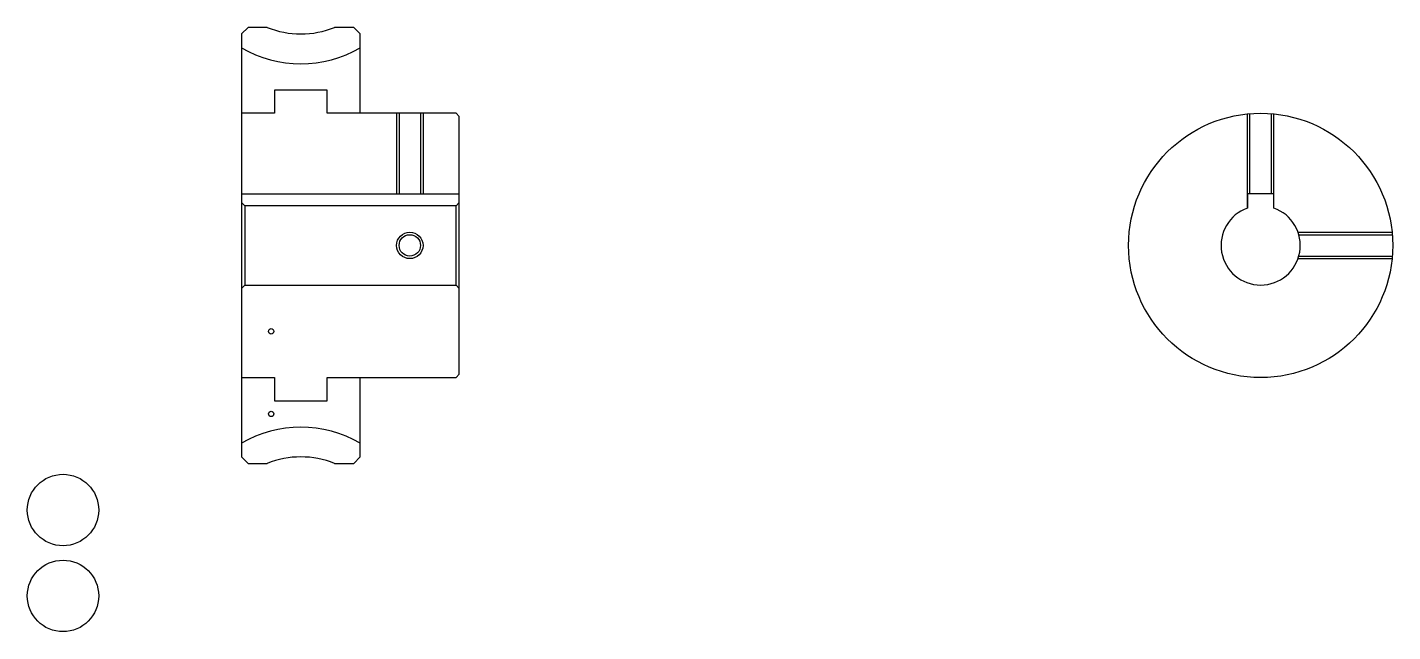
# Model space of a CAD drawing. Header units: metres. Extents: x 70 to 277, y 58 to 150.
import ezdxf

# ---------------------------------------------------------------- set-up
doc = ezdxf.new("R2010")
doc.units = ezdxf.units.M

msp = doc.modelspace()

# ---------------------------------------------------------------- linework, layer by layer
at = {"color": 4}
for p, q in [((102.740746, 124.614822), (135.740753, 124.614822)), ((135.740753, 123.314819), (135.240753, 122.814819)), ((102.740746, 110.314819), (103.240746, 110.814819)), ((135.740753, 110.314819), (135.240753, 110.814819))]:
    msp.add_line(p, q, dxfattribs=at)
for points in [[(106.641724, 149.814819), (103.740746, 149.814819), (102.740746, 148.814819), (102.740746, 110.314819)], [(120.740746, 136.814819), (120.740746, 148.814819), (119.740746, 149.814819), (116.839767, 149.814819)], [(120.740746, 136.814819), (115.740746, 136.814819), (115.740746, 140.314819), (107.740746, 140.314819), (107.740746, 136.814819), (102.740746, 136.814819)], [(120.740746, 96.814819), (135.240753, 96.814819), (135.740753, 97.314819), (135.740753, 136.314819), (135.240753, 136.814819), (120.740746, 136.814819)], [(126.240746, 136.814819), (126.240746, 124.614822)], [(126.620743, 136.814819), (126.620743, 124.614822)], [(129.860748, 136.814819), (129.860748, 124.614822)], [(130.240753, 136.814819), (130.240753, 124.614822)], [(255.129639, 122.471672), (255.129639, 136.714569)], [(255.509644, 124.614822), (255.509644, 136.7491)], [(258.749634, 124.614822), (258.749634, 136.7491)], [(259.129639, 122.471672), (259.129639, 136.714569)], [(259.129639, 122.471672), (259.129639, 124.614822), (255.129639, 124.614822), (255.129639, 122.471672)], [(102.740746, 123.314819), (103.240746, 122.814819), (103.240746, 110.814819), (135.240753, 110.814819), (135.240753, 122.814819), (103.240746, 122.814819)], [(262.786499, 118.814819), (277.029388, 118.814819)], [(262.906799, 118.434822), (277.063904, 118.434822)], [(262.786499, 114.814819), (277.029388, 114.814819)], [(262.906799, 115.194817), (277.063904, 115.194817)], [(102.740746, 110.314819), (102.740746, 84.814819), (103.740746, 83.814819), (106.641724, 83.814819)], [(102.740746, 96.814819), (107.740746, 96.814819), (107.740746, 93.314819), (115.740746, 93.314819), (115.740746, 96.814819), (120.740746, 96.814819)], [(116.839767, 83.814819), (119.740746, 83.814819), (120.740746, 84.814819), (120.740746, 96.814819)]]:
    msp.add_lwpolyline(points, dxfattribs=at)
for centre, radius in [((257.129639, 116.814819), 20), ((128.240753, 116.814819), 1.62)]:
    msp.add_circle(centre, radius, dxfattribs=at)
at = {"color": 7}
msp.add_circle((128.240753, 116.814819), 2, dxfattribs=at)
at = {"color": 5}
for centre, radius in [((107.240746, 103.814819), 0.405556), ((107.240746, 91.314819), 0.405556), ((75.703705, 76.777786), 5.407407), ((75.703705, 63.777782), 5.407407)]:
    msp.add_circle(centre, radius, dxfattribs=at)
at = {"color": 4}
for centre, radius, start, end in [((111.740746, 162.314819), 13.5, 247.80839416, 292.19160389), ((111.740746, 162.314819), 18, 239.99999955, 300.00000045), ((257.129639, 116.814819), 6, 109.47122094, 70.52877906), ((111.740746, 71.314819), 18, 59.99999955, 120.00000045), ((111.740746, 71.314819), 13.5, 67.80839611, 112.19160584)]:
    msp.add_arc(centre, radius, start, end, dxfattribs=at)

doc.saveas('drawing.dxf')
